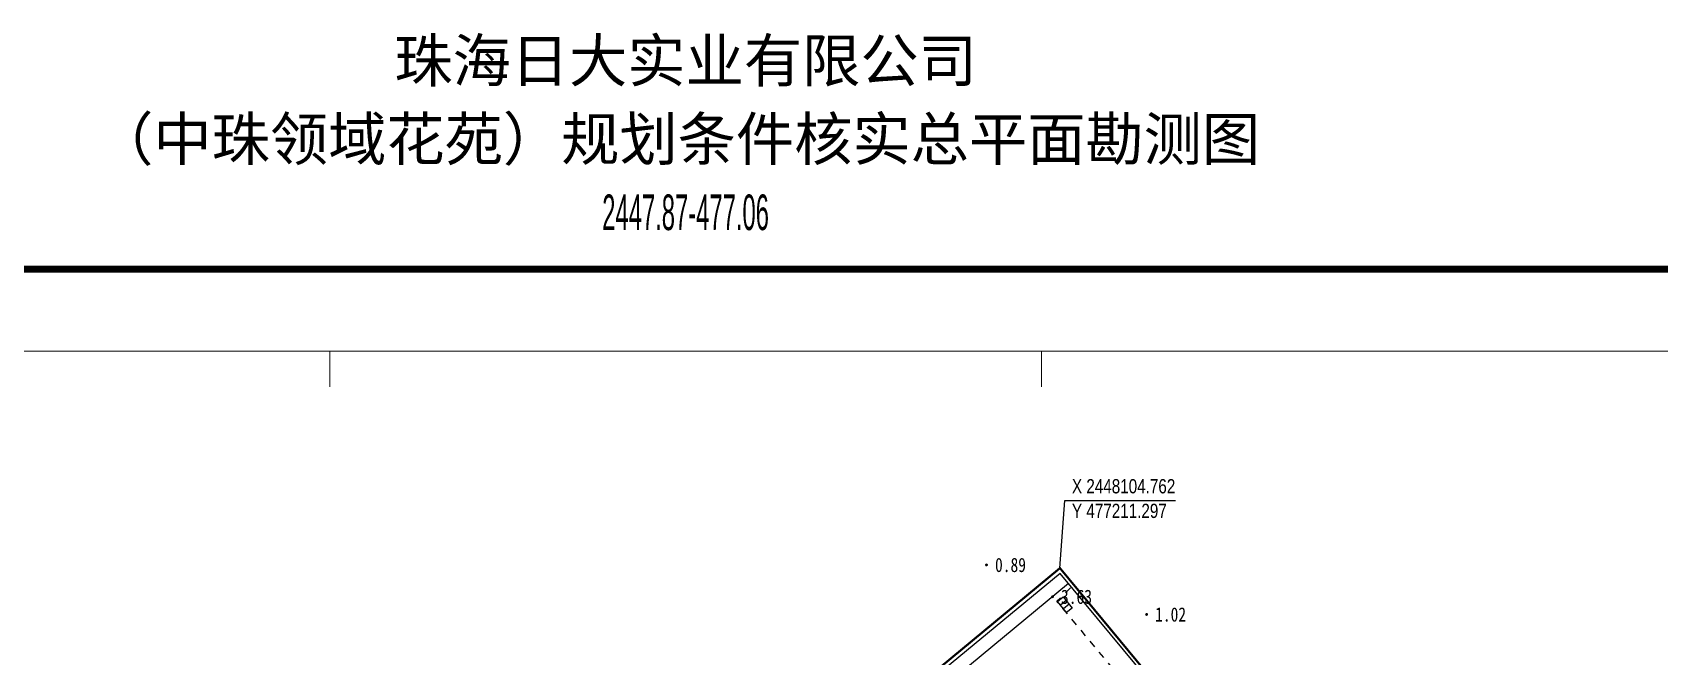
# Model space of a CAD drawing. Extents: x 477039 to 477331, y 2447846 to 2448149.
# Drawn here: x 477139.1 to 477253.4, y 2448098.6 to 2448142.4 of the extents above; entities that cross this region are included whole.
import ezdxf
from ezdxf.enums import TextEntityAlignment as Align

# ---------------------------------------------------------------- set-up
doc = ezdxf.new("R2010")
doc.units = 0
doc.header["$LTSCALE"] = 0.5
doc.linetypes.add('X6', pattern=[2, 1, -1])
doc.layers.get('0').update_dxf_attribs({"linetype": 'CONTINUOUS'})
for name, color, linetype in [('DLSS', 4, 'CONTINUOUS'), ('GCD', 1, 'CONTINUOUS'), ('GXYZ', 2, 'CONTINUOUS'), ('JMD', 6, 'CONTINUOUS'), ('TK', 7, 'CONTINUOUS'), ('ZBTZ', 3, 'CONTINUOUS')]:
    doc.layers.add(name, color=color, linetype=linetype)
doc.styles.add('中等线体', font='正等线体.TTF')
doc.styles.add('正等线体', font='simhei.ttf')
doc.styles.add('细等线体', font='长等线体.TTF', dxfattribs={"width": 0.8})
doc.styles.add('长等线体', font='长等线体.TTF', dxfattribs={"width": 0.8})
doc.linetypes.add('1161', pattern='A,0,[149,AAA.SHX,S=0.15,R=0,X=0,Y=0],-1.6', length=1.6)
doc.linetypes.add('444', pattern='A,4.5,[145,AAA.SHX,S=1,R=0,X=0,Y=1],4.5,-0.5,[146,AAA.SHX,S=1,R=0,X=0,Y=0],-0.5', length=10)

# ---------------------------------------------------------------- blocks, each defined once
blk = doc.blocks.new('gc041')
for p, q in [((-1, 0.5), (1, 0.5)), ((-1, -0.5), (-1, 0.5)), ((-0.33, 0.5), (-0.33, -0.5)), ((0.33, 0.5), (0.33, -0.5)), ((1, 0.5), (1, -0.5)), ((1, -0.5), (-1, -0.5))]:
    blk.add_line(p, q)
blk = doc.blocks.new('GC200')
at = {"linetype": 'Continuous', "const_width": 0.2, "flags": 128}
blk.add_lwpolyline([(-0.1, 0, 1), (0.1, 0, 1)], format="xyb", close=True, dxfattribs=at)

msp = doc.modelspace()

# ---------------------------------------------------------------- linework, layer by layer
at = {"color": 10, "linetype": 'Continuous', "flags": 128}
msp.add_lwpolyline([(477211.297, 2448104.762), (477211.64, 2448109.514), (477219.421, 2448109.514)], dxfattribs=at)
at = {"color": 10, "linetype": 'Continuous', "const_width": 0.15, "flags": 128}
msp.add_lwpolyline([(477138.842, 2448044.767), (477158.666, 2448020.832), (477086.063, 2447960.707), (477114.033, 2447926.933), (477149.234, 2447923.624), (477275.025, 2448027.799), (477211.297, 2448104.762)], close=True, dxfattribs=at)
at = {"layer": 'DLSS', "linetype": 'X6', "flags": 128}
msp.add_lwpolyline([(477231.152, 2448080.215), (477230.209, 2448079.423), (477211.086, 2448102.435), (477212.1, 2448103.427)], dxfattribs=at)
at = {"layer": 'JMD', "linetype": '444', "flags": 128}
msp.add_lwpolyline([(477251.806, 2448055.608), (477211.313, 2448104.375), (477189.559, 2448086.436), (477139.189, 2448044.837), (477159.048, 2448020.848), (477105.393, 2447976.522), (477107.031, 2447974.614)], dxfattribs=at)
at = {"layer": 'TK', "linetype": 'Continuous', "lineweight": 0}
for p, q in [((477160, 2448120), (477160, 2448117.5)), ((477210, 2448120), (477210, 2448117.5))]:
    msp.add_line(p, q, dxfattribs=at)
at = {"layer": 'TK', "linetype": 'Continuous', "lineweight": 0, "const_width": 0.5, "flags": 128}
msp.add_lwpolyline([(477054.25, 2447864.25), (477315.75, 2447864.25), (477315.75, 2448125.75), (477054.25, 2448125.75)], close=True, dxfattribs=at)
at = {"layer": 'TK', "linetype": 'Continuous', "lineweight": 0, "flags": 128}
msp.add_lwpolyline([(477060, 2447870), (477310, 2447870), (477310, 2448120), (477060, 2448120)], close=True, dxfattribs=at)
at = {"layer": 'ZBTZ', "linetype": '1161', "flags": 128}
msp.add_lwpolyline([(477211.893, 2448103.676), (477144.022, 2448047.479), (477145.24, 2448046.126), (477146.673, 2448047.304), (477147.191, 2448046.729)], dxfattribs=at)

# ---------------------------------------------------------------- block references
at = {"layer": 'GCD', "linetype": 'Continuous', "lineweight": 0}
ref = msp.add_blockref('GC200', (477206.136, 2448104.986, 0.89), dxfattribs=dict(at, xscale=0.5, yscale=0.5, zscale=0.5))
ref.add_attrib('height', '0.89', dxfattribs={"linetype": 'Continuous', "lineweight": 0, "height": 1, "style": '正等线体', "width": 0.8}).set_placement((477206.736, 2448104.986, 0.89), align=Align.MIDDLE_LEFT)
ref = msp.add_blockref('GC200', (477210.773, 2448102.749, 3.631), dxfattribs=dict(at, xscale=0.5, yscale=0.5, zscale=0.5))
ref.add_attrib('height', '3.63', dxfattribs={"linetype": 'Continuous', "lineweight": 0, "height": 1, "style": '正等线体', "width": 0.8}).set_placement((477211.373, 2448102.749, 3.631), align=Align.MIDDLE_LEFT)
ref = msp.add_blockref('GC200', (477217.381, 2448101.507, 1.02), dxfattribs=dict(at, xscale=0.5, yscale=0.5, zscale=0.5))
ref.add_attrib('height', '1.02', dxfattribs={"linetype": 'Continuous', "lineweight": 0, "height": 1, "style": '正等线体', "width": 0.8}).set_placement((477217.981, 2448101.507, 1.02), align=Align.MIDDLE_LEFT)
at = {"layer": 'GXYZ', "linetype": 'Continuous', "xscale": 0.4999999998681013, "yscale": 0.4999999998681013, "rotation": 309.0385069241771}
msp.add_blockref('gc041', (477211.635, 2448102.19, 3.576), dxfattribs=at)

# ---------------------------------------------------------------- texts
at = {"color": 10, "linetype": 'Continuous', "style": '细等线体', "width": 0.8}
msp.add_text('X 2448104.762', height=1, dxfattribs=at).set_placement((477212.14, 2448109.712), align=Align.BOTTOM_LEFT)
msp.add_text('Y 477211.297', height=1, dxfattribs=at).set_placement((477212.14, 2448109.281), align=Align.TOP_LEFT)
at = {"layer": 'TK', "linetype": 'Continuous', "lineweight": 0, "style": '中等线体'}
for s, p in [('珠海日大实业有限公司', (477185, 2448138.007)), ('（中珠领域花苑）规划条件核实总平面勘测图 ', (477185, 2448132.5))]:
    msp.add_text(s, height=3, dxfattribs=at).set_placement(p, align=Align.BOTTOM_CENTER)
at = {"layer": 'TK', "linetype": 'Continuous', "lineweight": 0, "style": '长等线体', "width": 0.5}
msp.add_text('2447.87-477.06', height=2.5, dxfattribs=at).set_placement((477185, 2448128.5), align=Align.CENTER)

doc.saveas('drawing.dxf')
